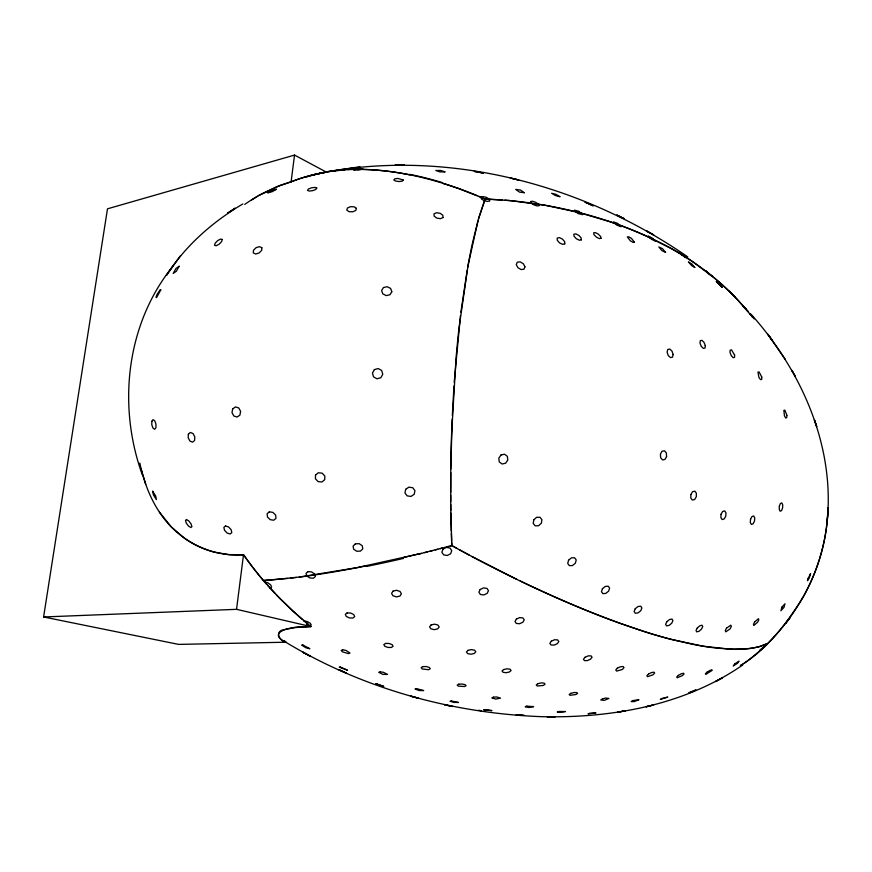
<?xml version="1.0" encoding="UTF-8"?>
<svg xmlns="http://www.w3.org/2000/svg" width="872" height="872" viewBox="0 0 872 872"><rect width="100%" height="100%" fill="white"/><g stroke="black" fill="none" stroke-linecap="round" stroke-linejoin="round"><path stroke-width="1.31" d="M450.726 472.559L450.65 492.244M450.77 469.158L452.165 419.203M827.899 508.812C826.536 569.961 792.899 628.123 743.86 663.538M452.339 415.53L453.963 386.034M454.203 382.361L460.481 315.49M827.081 522.066C835.136 445.679 801.106 370.164 750.923 314.094M306.606 625.573L306.879 623.295M326.564 172.22L294.529 155.085L107.485 208.822L43.6 616.973L236.541 609.332L243.506 554.745C211.547 557.273 179.621 541.283 161.451 515.069A192.549 123.323 -68.8 0 1 145.613 483.96L142.518 474.128A198.533 127.345 -68.7 0 1 139.825 463.076M258.701 195.568L280.239 185.355L291.106 181.823L294.529 155.085M460.885 312.22L467.185 270.146M467.665 267.432L477.9 221.019M478.368 219.352L485.148 199.012L502.25 199.939M180.537 255.638L166.41 275.432C185.387 245.708 212.637 221.815 242.83 203.972M172.82 266.341C126.178 324.133 117.382 405.545 142.201 474.477M270.069 588.153L271.606 587.118L270.636 584.861L267.704 582.692L264.543 581.907M742.672 665.042C684.422 705.306 611.752 718.234 542.035 716.686C452.252 713.34 362.883 688.76 285.776 642.217C264.826 631.611 294.115 626.216 303.282 626.881M251.3 200.135L257.643 196.222M740.404 665.543L742.704 664.213M740.47 665.532C767.556 649.106 787.438 622.63 803.722 596.056A217.346 194.434 64 0 0 813.609 575.444C820.41 558.745 825.01 541.13 826.961 523.2A169.015 149.766 65.6 0 0 827.931 507.548M244.76 204.386A219.112 141.613 -69.2 0 1 262.036 193.715L276.522 186.826L291.684 181.594M291.106 181.823L295.728 180.046M292.48 181.278L298.616 179.033M296.306 179.839L302.671 177.703M299.412 178.76L308.492 176.013M306.693 176.842L321.114 172.896L336.734 170.432M303.26 177.517L311.413 175.25M284.719 629.551C274.691 630.543 278.364 640.364 285.776 642.217L178.618 644.397L43.6 616.973M285.155 629.431L295.75 627.524L310.835 626.554L292.109 610.346L276.391 594.911M450.225 546.003L451.827 545.578C493.225 568.555 535.811 589.439 579.542 607.599A688.161 154.224 35.9 0 0 618.706 622.826L645.433 631.928A628.102 143.924 36.2 0 0 669.772 638.991L691.736 644.114A690.569 155.042 35.8 0 0 717.471 648.19L734.148 649.302L748.514 648.714L758.575 646.904L766.946 643.732L760.449 646.359L752.776 648.136L741.571 649.226L730.038 649.171L703.246 646.228L672.41 639.677A633.715 144.926 36.2 0 1 642.479 630.99C600.601 617.343 559.988 600.056 520.29 581.046M309.08 175.85L314.084 174.607M446.584 546.962L448.481 546.461M440.131 548.652L442.409 548.063M311.991 175.109L328.406 171.544L348.211 169.56M435.259 549.916L437.744 549.273M319.021 173.648L322.498 172.678L313.691 174.792L317.975 173.91M429.994 551.257L432.675 550.581M424.402 552.663L427.236 551.954M419.835 553.796L451.827 545.578L457.244 548.575M421.503 553.382L357.019 567.639L299.314 577.046M313.746 174.683L314.759 174.455M314.552 174.498L316.438 174.084M315.097 174.378L320.493 173.256M317.452 173.866L318.127 173.724M319.141 173.517L322.171 172.95M320.831 173.19L323.861 172.656M322.509 172.885L325.234 172.427M324.199 172.591L324.875 172.482M323.643 172.384C449.723 149.101 583.292 184.526 687.801 256.924M334.063 170.749L359.907 166.77M299.848 576.981L270.854 580L263.366 580.49L262.832 579.869M296.327 577.428L290.441 578.125M287.553 578.441L263.366 580.49L259.169 575.466M339.437 170.16L344.93 169.746M304.71 626.804L310.835 626.554L309.593 625.529M250.962 565.023L243.506 554.745L228.747 554.603L214.686 552.216A217.302 139.531 -68.2 0 1 184.591 538.329L171.163 526.775L159.423 512.126M347.71 169.593C392.04 167.773 436 178.793 476.81 195.459M484.124 711.203L485.061 711.181M399.485 164.71L395.299 164.732L404.281 164.732L400.106 164.743M550.624 716.817L547.202 716.806L555.126 716.893L551.703 716.893M504.932 200.157C561.568 204.887 617.714 219.929 667.963 246.732A681.054 383.756 -28.1 0 1 695.627 263.736C714.342 276.816 731.575 292.109 746.323 309.549M478.543 710.255L481.409 710.811M303.947 620.864L307.151 621.496L310.192 623.197L311.282 624.941L309.789 625.725L306.595 625.082M236.541 609.332L310.835 626.554M456.765 187.818L485.148 199.012L510.185 200.604L545.589 205.345L578.474 212.408L608.907 221.379A748.721 414.723 -27 0 1 645.781 235.778L670.699 248.237A674.187 380.486 -28.2 0 1 693.196 262.069L713.318 277.132A751.49 417.067 -26.9 0 1 736.655 298.78L750.825 315.086M478.717 196.255L482.183 197.726M483.731 198.391L485.148 199.012L478.87 217.586L472.689 242.111A245.632 35.905 -87 0 0 468.231 264.325L459.075 327.414A197.268 29.561 -87.1 0 0 456.023 358.436L451.576 434.463A244.934 35.687 -87.1 0 0 450.791 466.684L450.759 507.733L451.827 545.578L451.685 542.7M620.33 216.703L616.722 214.981L624.33 218.698L620.722 216.975M516.791 579.357L471.807 556.456M469.082 555.006L459.359 549.731M308.339 624.516L303.358 620.341M302.115 619.273L297.156 614.934M295.924 613.823L280.195 598.824L263.366 580.49L266.876 584.545M731.499 293.635L729.09 291.237L734.845 296.742L732.436 294.344M750.225 314.28L754.313 318.923M275.192 593.647L268.053 585.875M262.309 579.248L254.014 569.013M258.646 574.833L257.611 573.558M256.575 572.261L257.098 572.915M749.528 313.43L752.58 317.299M256.063 571.618L247.953 560.969M252.989 567.694L253.501 568.348M252.477 567.029L251.463 565.699M247.452 560.293L246.46 558.919M245.468 557.535L245.959 558.222M244.978 556.837L243.506 554.745M785.28 359.319L769.268 336.439M793.062 372.442C788.768 364.66 798.36 381.947 794.076 374.175M145.755 484.385L142.114 472.678A198.99 127.661 -68.7 0 1 141.188 469.049M451.62 541.065L451.336 533.337M451.26 531.124L450.846 513.216M450.802 510.371L450.726 504.528M450.693 501.52L450.661 495.383M284.588 641.138A240.149 166.726 -69.2 0 0 285.885 641.956A242.078 168.111 -69.1 0 1 284.49 641.105M419.879 553.589A257.196 49.432 -14.9 0 1 403.998 557.393M403.507 558.407A264.946 50.631 -14.9 0 1 366.469 566.451M367.243 565.656A249.937 46.935 -14.9 0 1 299.695 577.068M442.562 183.284A251.572 155.183 31.8 0 1 456.754 187.96M409.666 174.356A259.333 159.369 31.7 0 1 442.529 182.662M348.179 169.495A244.116 150.017 31.8 0 1 409.775 174.836M151.837 421.274L151.804 424.762L152.982 428.076L154.693 429.275L155.935 427.651L155.968 424.152L154.78 420.838L153.069 419.65L151.837 421.274M315.5 475.12L315.435 478.783L318.117 481.617L321.964 481.987L324.744 479.655L324.809 475.992L322.128 473.147L318.269 472.777L315.5 475.12M690.875 494.522L690.809 497.988L692.379 500.048L694.657 499.503L696.314 496.68L696.379 493.225L694.831 491.154L692.542 491.688L690.875 494.522M761.757 377.075L761.714 379.418L760.558 379.647L758.978 377.609L757.953 372.137L759.109 371.93L761.757 377.075M779.339 506.185L779.241 509.379L780.157 511.21L781.541 510.611L782.598 507.929L782.707 504.746L781.792 502.904L780.396 503.493L779.339 506.185M734.606 355.068L734.497 357.444L733.112 357.694L731.27 355.656L730.038 352.528L730.158 350.141L731.543 349.901L734.606 355.068M188.374 434.202L188.199 437.777L189.943 441.09L192.603 442.191L194.609 440.436L194.794 436.85L193.039 433.537L190.379 432.436L188.374 434.202M721.068 514.24L720.861 517.587L722.158 519.538L724.196 518.949L725.777 516.18L725.984 512.845L724.697 510.883L722.659 511.461L721.068 514.24M786.871 415.268L786.718 417.688L785.727 417.971L784.473 415.955L783.852 410.396L784.855 410.123L786.871 415.268M261.851 247.746L261.676 250.373L259.093 252.967L255.616 254.025L253.294 252.902L253.48 250.275L256.063 247.692L259.518 246.645L261.851 247.746M750.519 519.32L750.291 522.568L751.37 524.432L753.114 523.81L754.509 521.075L754.738 517.837L753.67 515.973L751.926 516.584L750.519 519.32M705.295 345.574L705.012 348.059L703.355 348.386L701.273 346.358L700.009 343.143L700.292 340.658L701.96 340.342L704.031 342.38L705.295 345.574M533.773 519.875L533.195 523.396L535.179 525.827L538.558 525.74L541.349 523.2L541.926 519.679L539.953 517.249L536.574 517.325L533.773 519.875M807.745 579.182L807.494 580.741L809.325 577.896L810.589 573.602L807.745 579.182M232.671 408.892L232.007 412.652L233.86 416.02L237.14 417.034L239.931 415.094L240.607 411.322L238.743 407.943L235.462 406.941L232.671 408.892M405.676 489.312L404.946 492.92L407.148 495.874L410.974 496.441L414.211 494.282L414.941 490.674L412.75 487.721L408.913 487.154L405.676 489.312M673.151 354.49L672.53 357.171L670.503 357.607L668.246 355.525L667.102 352.157L667.734 349.476L669.761 349.051L672.007 351.133L673.151 354.49M568.555 560.227L567.716 563.465L569.362 565.656L572.533 565.536L575.378 563.17L576.218 559.944L574.572 557.742L571.4 557.862L568.555 560.227M759.904 650.392L765.202 645.553L759.904 650.392M222.24 239.473L221.651 241.588L219.145 244.182L216.202 245.73L214.545 245.326L215.144 243.212L217.64 240.618L220.572 239.07L222.24 239.473M356.386 208.354L355.809 210.425L352.757 211.798L349.018 211.678L346.805 210.119L347.405 208.059L350.457 206.686L354.174 206.817L356.386 208.354M602.454 588.676L601.451 591.663L602.835 593.625L605.8 593.407L608.612 591.151L609.626 588.175L608.253 586.213L605.277 586.409L602.454 588.676M160.786 289.929L156.524 297.581L156.001 297.254L156.873 294.78L160.241 289.613L160.786 289.929M442.976 549.164L441.875 552.259L443.652 554.886L447.271 555.497L450.628 553.753L451.74 550.668L449.974 548.03L446.344 547.409L442.976 549.164M179.131 266.276L176.318 271.301L173.201 273.437L176.002 268.423L179.131 266.276M152.731 491.274L153.385 494.784L156.371 499.623L155.728 496.124L152.731 491.274M635.23 608.732L634.108 611.512L635.263 613.245L638.021 612.918L640.767 610.727L641.89 607.947L640.746 606.204L637.977 606.531L635.23 608.732M524.955 266.854L523.974 269.23L521.031 269.546L517.837 267.617L516.279 264.565L517.27 262.189L520.213 261.883L523.396 263.813L524.955 266.854M781.89 607.174L780.931 610.749L783.993 607.359L784.964 603.795L781.89 607.174M666.818 621.725L665.619 624.352L666.568 625.867L669.097 625.398L671.734 623.218L672.933 620.602L671.996 619.066L669.467 619.534L666.818 621.725M480.167 589.505L478.881 592.219L480.407 594.475L483.84 594.944L487.175 593.363L488.473 590.649L486.947 588.393L483.513 587.913L480.167 589.505M697.251 628.036L696.009 630.543L696.75 631.873L699.028 631.263L701.524 629.061L702.767 626.554L702.025 625.213L699.747 625.823L697.251 628.036M754.662 621.899L753.452 624.341L753.811 625.442L757.605 622.248L758.814 619.818L758.455 618.706L754.662 621.899M726.496 628.178L725.253 630.63L725.809 631.829L730.137 628.821L731.379 626.379L730.834 625.169L726.496 628.178M666.579 456.525L665.009 459.413L662.557 459.925L660.66 457.756L660.431 454.159L662.012 451.271L664.464 450.77L666.361 452.95L666.579 456.525M374.371 369.608L372.442 373.053L373.543 376.868L377.02 378.797L380.846 377.729L382.764 374.284L381.663 370.48L378.186 368.54L374.371 369.608M516.377 619.098L514.971 621.507L516.3 623.426L519.548 623.742L522.84 622.259L524.246 619.861L522.938 617.932L519.668 617.616L516.377 619.098M391.8 291.782L389.98 294.736L386.242 295.597L382.764 293.853L381.62 290.518L383.44 287.564L387.179 286.714L390.645 288.458L391.8 291.782M790.413 617.147L785.89 623.077L790.413 617.147M393.032 591.129L391.572 593.407L393 595.794L396.466 596.895L399.943 596.067L401.414 593.788L399.997 591.401L396.52 590.3L393.032 591.129M316.765 188.047L315.871 189.398L312.776 190.641L309.288 191.066L307.478 190.401L308.383 189.06L311.468 187.807L314.934 187.393L316.765 188.047M500.986 454.988L498.806 458.182L499.275 461.92L502.098 464.002L505.618 463.228L507.798 460.045L507.341 456.307L504.517 454.214L500.986 454.988M551.344 641.171L549.861 643.34L551.006 644.964L554.091 645.106L557.317 643.689L558.81 641.53L557.677 639.895L554.581 639.743L551.344 641.171M721.983 678.045L715.629 681.523L721.983 678.045M585.003 657.292L583.466 659.265L584.447 660.627L587.368 660.595L590.508 659.188L592.055 657.226L591.085 655.864L588.153 655.886L585.003 657.292M431.095 624.93L429.58 626.859L430.866 628.81L434.212 629.66L437.646 628.897L439.183 626.968L437.897 625.006L434.55 624.167L431.095 624.93M403.235 180.024L402.297 181.114L399.147 181.55L395.615 181.06L393.806 179.937L394.743 178.858L397.894 178.433L403.235 180.024M617.365 668.17L615.785 669.979L616.602 671.102L622.401 669.456L623.981 667.658L623.175 666.524L620.428 666.742L617.365 668.17M468.024 650.338L466.455 652.005L467.621 653.608L470.836 654.218L474.215 653.488L475.796 651.82L474.641 650.218L471.414 649.596L468.024 650.338M648.463 674.067L646.861 675.767L647.525 676.672L653.019 674.786L654.632 673.086L653.978 672.17L651.417 672.585L648.463 674.067M678.34 675.397L676.716 677.021L677.239 677.751L682.394 675.604L684.029 673.98L683.517 673.239L681.163 673.827L678.34 675.397M734.725 663.919L733.254 665.99L737.57 663.211L739.053 661.139L734.725 663.919M355.405 543.834L353.095 546.112L353.629 549.175L356.692 551.246L360.474 551.104L362.796 548.837L362.272 545.763L359.21 543.681L355.405 543.834M707.061 672.214L705.426 673.816L705.775 674.405L712.195 670.361L711.857 669.772L709.732 670.535L707.061 672.214M186.488 519.548L185.474 520.475L186.335 523.2L188.57 526.11L190.881 527.538L191.916 526.623L191.055 523.909L188.81 520.966L186.488 519.548M503.635 669.543L502.032 670.993L503.079 672.301L506.163 672.704L509.477 671.963L511.09 670.514L510.055 669.206L506.97 668.802L503.635 669.543M269.339 511.842L267.105 513.761L267.475 517.009L270.233 519.679L273.754 520.224L275.999 518.328L275.639 515.08L272.882 512.387L269.339 511.842M307.98 571.64L306.039 573.307L306.813 575.923L309.865 577.951L313.408 578.212L315.359 576.556L314.596 573.939L311.533 571.901L307.98 571.64M276.391 189.279L272.304 191.633L267.737 192.865L271.835 190.51L276.391 189.279M225.521 525.99L223.853 527.375L224.518 530.274L227.112 533.021L230.121 533.991L231.799 532.629L231.145 529.718L228.551 526.961L225.521 525.99M347.1 612.929L345.312 614.335L346.26 616.406L349.389 617.943L352.877 618.041L354.686 616.635L353.749 614.564L350.609 613.016L347.1 612.929M537.904 683.67L536.258 684.956L537.196 686.002L543.387 685.447L545.033 684.171L544.117 683.114L541.163 682.907L537.904 683.67M228.573 212.495L227.625 213.226L235.244 208.157L228.573 212.495M385.533 643.449L383.822 644.637L384.814 646.294L387.942 647.449L391.365 647.449L393.087 646.272L392.106 644.604L388.967 643.438L385.533 643.449M570.833 693.36L569.165 694.504L569.983 695.311L575.967 694.515L577.635 693.382L576.828 692.564L574.005 692.553L570.833 693.36M602.465 698.908L600.775 699.954L604.154 700.369L608.928 698.461L605.56 698.036L602.465 698.908M422.833 666.622L421.154 667.625L422.146 668.944L428.577 669.718L430.256 668.726L429.275 667.407L426.201 666.535L422.833 666.622M632.854 700.608L631.154 701.579L634.26 701.622L638.958 699.682L632.854 700.608M458.759 684.204L457.179 685.065L458.203 686.09L464.504 686.526L466.095 685.675L465.081 684.64L462.04 684.04L458.759 684.204M662.077 698.472L660.355 699.399L667.767 697.077L662.077 698.472M690.21 692.161C682.525 696.259 706.516 685.457 690.21 692.161M362.785 169.026L358.555 170.051L353.563 169.909L357.803 168.885L362.785 169.026M442.976 217.52L440.469 218.687L436.796 218.109L434.114 216.114L434.005 213.891L436.523 212.735L440.186 213.313L442.856 215.286L442.976 217.52M493.465 697.175L491.852 697.883L495.732 699.072L500.55 698.145L496.68 696.957L493.465 697.175M342.652 649.825L341.181 650.414L342.293 651.776L348.538 653.629L350.01 653.041L345.857 650.349L342.652 649.825M653.575 704.968L646.141 706.756L653.575 704.968M526.819 706.157L525.195 706.756L528.879 707.519L533.664 706.647L526.819 706.157M489.704 200.789L487.655 201.454L484.233 200.691L481.431 198.947L480.908 197.246L482.968 196.592L486.391 197.355L489.17 199.099L489.704 200.789M558.876 711.498L557.241 711.999L560.729 712.38L565.459 711.53L558.876 711.498M380.236 671.876L378.753 672.323L382.863 674.405L387.517 674.394L383.418 672.301L380.236 671.876M589.701 713.372L588.033 713.808L596.001 712.947L589.701 713.372M564.762 243.844L562.636 244.356L559.53 242.896L557.273 240.312L557.186 238.121L559.323 237.609L562.418 239.07L564.674 241.653L564.762 243.844M619.229 711.803L617.638 712.173L625.355 710.854L619.229 711.803M416.543 688.629L415.05 688.956L419.05 690.537L423.683 690.569L416.543 688.629M581.341 239.844L579.389 240.236L576.381 238.775L574.07 236.29L573.82 234.263L575.771 233.87L578.779 235.342L581.079 237.805L581.341 239.844M444.905 171.849L439.978 171.915L435.793 170.509L440.72 170.465L444.905 171.849M538.951 205.629L537.163 205.966L533.969 204.909L531.255 203.078L530.601 201.541L532.4 201.214L535.582 202.26L538.286 204.092L538.951 205.629M601.015 238.318L599.271 238.59L596.372 237.097L594.028 234.721L593.614 232.857L595.369 232.595L598.247 234.088L600.59 236.454L601.015 238.318M451.522 701.044L450.028 701.262L453.898 702.407L458.498 702.461L451.522 701.044M524.268 192.723L519.44 192.08L515.701 189.42L520.53 190.063L524.268 192.723M582.354 214.61L577.842 213.487L574.452 210.174L578.964 211.307L582.354 214.61M485.192 709.688L483.688 709.808L491.982 710.626L485.192 709.688M302.846 644.997L301.69 645.062L305.832 647.765L309.876 648.746L302.846 644.997M634.434 242.263L632.996 242.329L630.303 240.781L627.317 236.879L628.767 236.824L631.448 238.372L634.434 242.263M517.587 714.898L516.061 714.942L524.17 715.389L517.587 714.898M620.94 226.611L616.853 225.161L613.452 221.891L617.529 223.352L620.94 226.611M559.879 196.68L555.508 195.601L551.627 193.279L555.987 194.358L559.879 196.68M340.462 667.156L339.252 667.102L347.481 670.187L340.462 667.156M483.153 173.07L474.368 171.381L483.153 173.07M665.587 252.357L661.913 250.624L658.818 246.94L662.491 248.673L665.587 252.357M376.933 684.008L375.614 683.833L383.811 686.406L376.933 684.008M655.264 240.999L651.602 239.277L648.19 236.05L651.853 237.784L655.264 240.999M445.57 704.947L444.567 704.772L452.579 706.473L445.57 704.947M511.559 178.291L510.273 178.052L518.753 180.035L511.559 178.291M412.053 696.456L410.723 696.205L418.843 698.319L412.053 696.456M593.124 205.781L585.188 202.239L593.124 205.781M694.777 267.453L691.551 265.491L688.422 261.894L691.649 263.867L694.777 267.453M346.533 673.217L338.914 669.663L346.533 673.217M685.566 257.567L678.939 252.4L685.566 257.567M647.798 231.527L646.479 230.971L653.717 234.928L647.798 231.527M722.201 287.302L716.348 281.536L722.201 287.302M303.805 652.692L302.671 652.103L310.225 656.235L303.805 652.692M711.988 276.25L705.797 270.898L711.988 276.25M748.078 311.533L742.781 305.527L748.078 311.533M772.483 340.592L767.872 334.314L772.483 340.592M814.415 419.879L816.693 426.572L814.415 419.879"/></g></svg>
